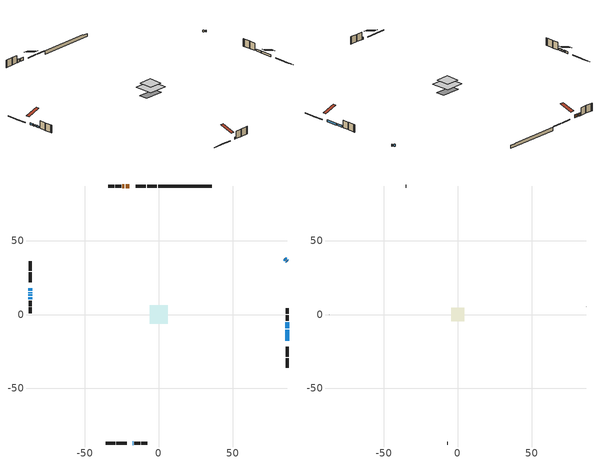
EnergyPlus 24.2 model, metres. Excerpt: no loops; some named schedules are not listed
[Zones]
conditioned space
 floor adiabatic (AdiabaticFloorConstruction): -6.18,-6.18 -6.18,6.18 6.18,6.18 6.18,-6.18 z2.9
 floor foundation (Slab1 construction): -6.27,-2.87 -6.27,2.87 6.27,2.87 6.27,-2.87 z-1.75
 wall outside (RimJoist1 construction): -1.42,87.11 -7.9,87.11 / -36.08,-87.11 -29.61,-87.11 / -87.11,36.08 -87.11,29.61 / 87.11,-36.08 87.11,-29.61 z0.46:0.76
 wall outside (RimJoist2 construction): -8.83,87.11 -15.68,87.11 / -28.68,-87.11 -21.82,-87.11 / -87.11,28.68 -87.11,21.82 / 87.11,-28.68 87.11,-21.82 z0.46:0.76
 wall outside (AdiabaticWallConstruction 1): -19.83,87.11 -22.37,87.11 / -23.3,87.11 -24.62,87.11 z0.46:2.49
 wall outside (AdiabaticWallConstruction): -87.11,17.67 -87.11,15.98 / 87.11,36.08 86.76,36.44 / -87.11,15.05 -87.11,14.51 / -17.67,-87.11 -17.4,-87.11 / 87.11,-17.67 87.11,-10.18 / -87.11,13.58 -87.11,12.65 / -87.11,11.73 -87.11,10.41 / 87.11,-9.26 87.11,-5.32 / 86.1,37.09 85.49,37.71 z0.46:1.68
 wall outside (Wall1 construction): -25.55,87.11 -29.35,87.11 / -16.47,-87.11 -12.67,-87.11 / -87.11,9.48 -87.11,5.68 / 87.11,-4.39 87.11,-0.58 z0.46:5.34
 wall outside (Wall2 construction): -30.28,87.11 -34.13,87.11 / -11.74,-87.11 -7.89,-87.11 / -87.11,4.75 -87.11,0.9 / 87.11,0.35 87.11,4.2 z0.46:5.34
 wall foundation (FoundationWall1 construction): -0.49,87.11,-1.75 -0.49,87.11,0.46 32.43,87.11,0.46 32.43,87.11,0.19 36.08,87.11,0.19 36.08,87.11,-1.75
 window (WindowConstruction): -87.11,17.67 -87.11,15.98 z0.46:1.68
 window (WindowConstruction 6): 87.11,36.08 86.76,36.44 z0.46:1.68
 window (WindowConstruction 7): -87.11,15.05 -87.11,14.51 z0.46:1.68
 window (WindowConstruction 8): -17.67,-87.11 -17.4,-87.11 z0.46:1.68
 window (WindowConstruction 1): 87.11,-17.67 87.11,-10.19 z0.46:1.68
 window (WindowConstruction 2): -87.11,13.58 -87.11,12.65 z0.46:1.68
 window (WindowConstruction 3): -87.11,11.73 -87.11,10.41 z0.46:1.68
 window (WindowConstruction 4): 87.11,-9.26 87.11,-5.32 z0.46:1.68
 window (WindowConstruction 5): 86.1,37.1 85.49,37.71 z0.46:1.68
 door (Door): -19.83,87.11 -22.37,87.11 z0.46:2.49
 door (Door 1): -23.3,87.11 -24.62,87.11 z0.46:2.49
 ceiling adiabatic (AdiabaticFloorConstruction): 6.18,-6.18 6.18,6.18 -6.18,6.18 -6.18,-6.18 z2.9
attic - vented
 floor to conditioned space (Floor1 construction Reversed): -4.46,-4.46 -4.46,4.46 4.46,4.46 4.46,-4.46 z5.34
 wall outside (Wall3 construction): -35.06,87.11 -35.15,87.11 / -6.96,-87.11 -6.87,-87.11 / -87.11,-0.03 -87.11,-0.12 / 87.11,5.12 87.11,5.22 z0.46:5.34
 roof outside (Roof1 construction): -18.91,87.11,5.34 -18.91,78.42,8.24 -16.61,78.42,8.24 -16.61,87.11,5.34; -18.6,-87.11,5.34 -18.6,-78.42,8.24 -20.89,-78.42,8.24 -20.89,-87.11,5.34; -87.11,18.6,5.34 -78.42,18.6,8.24 -78.42,20.89,8.24 -87.11,20.89,5.34; 87.11,-18.6,5.34 78.42,-18.6,8.24 78.42,-20.89,8.24 87.11,-20.89,5.34
[Building]
Building 1: Terrain=Suburbs
[Site:Location]
Saskatoon Intl AP_SK: Latitude {deg}=52.17; Longitude {deg}=-106.7; Time Zone {hr}=-6; Elevation {m}=504; Keep Site Location Information=Yes
[Site:GroundTemperature:Shallow]
-3.29371, -5.9198, -6.13011, -4.88389, 0.118965, 5.09852, 9.41553, 12.1502, 12.3826, 10.1583, 5.95142, 1.12462
[Site:WaterMainsTemperature]
Calculation Method=Schedule; Temperature Schedule=mains temperature schedule
[Material] Roughness=Rough; Thermal Absorptance=0.9
Name | Thickness {m} | Conductivity {W/m-K} | Density {kg/m3} | Specific Heat {J/kg-K} | Solar Absorptance | Visible Absorptance
asphalt or fiberglass shingles | 0.00635 | 0.162714 | 1121.4 | 1465.45 | 0.84 | 0.84
ceiling stud and cavity | 0.1397 | 0.1119 | 65.682 | 1177.47 | 0.7 | 0.7
concrete 4.0 in. | 0.1016 | 1.803125 | 2242.8 | 837.4 | 0.7 | 0.7
concrete 8.0 in. | 0.2032 | 1.803125 | 2242.8 | 837.4 | 0.7 | 0.7
door material | 0.04445 | 0.0451087 | 512.64 | 1214.23 | 0.7 | 0.7
door material 1 | 0.04445 | 0.188738 | 512.64 | 1214.23 | 0.7 | 0.7
exterior vertical ins | 0.00616447 | 0.029427 | 32.04 | 1214.23 | 0.7 | 0.7
floor covering | 0.0127 | 0.0433444 | 54.468 | 1339.84 | 0.6 | 0.6
floor rigid ins; wall rigid ins | 0.512978 | 0.029427 | 32.04 | 1214.23 | 0.7 | 0.7
floor stud and cavity | 0.1397 | 1.75129 | 37.0049 | 1207.88 | 0.7 | 0.7
furniture material conditioned space 1 | 0.1524 | 0.115458 | 640.8 | 1214.23 | 0.6 | 0.6
gypsum board | 0.0127 | 0.160291 | 801 | 837.4 | 0.6 | 0.6
gypsum board 1 | 0.0127 | 0.160291 | 801 | 837.4 | 0.7 | 0.7
osb sheathing 0.5 in. | 0.0127 | 0.115458 | 512.64 | 1214.23 | 0.7 | 0.7
osb sheathing 0.75 in. | 0.01905 | 0.115458 | 512.64 | 1214.23 | 0.7 | 0.7
osb sheathing 2.0 in. | 0.0508 | 0.115458 | 512.64 | 1214.23 | 0.7 | 0.7
rim joist stud and cavity | 0.0508 | 0.0495211 | 125.044 | 1163.47 | 0.6 | 0.6
rim joist stud and cavity 1 | 0.0508 | 0.271007 | 50.32683 | 1063.81 | 0.6 | 0.6
wall stud and cavity | 0.1397 | 0.114817 | 139.0536 | 1170.24 | 0.7 | 0.7
wall stud and cavity 1 | 0.1397 | 0.114486 | 139.0536 | 1170.24 | 0.7 | 0.7
wall stud and cavity 2 | 0.0889 | 6.1454 | 50.32683 | 1063.81 | 0.6 | 0.6
wall stud and cavity 3 | 0.0889 | 0.380278 | 52.3479 | 1209.89 | 0.7 | 0.7
wall stud and cavity 4 | 0.0889 | 0.391764 | 83.0341 | 1211.67 | 0.7 | 0.7
wood siding | 0.0254 | 0.102417 | 544.68 | 1172.36 | 0 | 0
wood siding 1 | 0.00254 | 0.102417 | 544.68 | 1172.36 | 0 | 0
wood siding 2; wood siding 3; wood siding 4 | 0.0254 | 0.102417 | 544.68 | 1172.36 | 0.7 | 0.7
[WindowMaterial:SimpleGlazingSystem]
Name | U-Factor {W/m2-K} | Solar Heat Gain Coefficient
WindowMaterial | 2.91168 | 0.67
WindowMaterial 1 | 2.87988 | 0.7
WindowMaterial 2 | 2.93496 | 0.65
WindowMaterial 3 | 2.91679 | 0.67
WindowMaterial 4 | 2.94007 | 0.65
WindowMaterial 5 | 2.969594 | 0.62
WindowMaterial 6 | 3.02467 | 0.56
[Construction]
AdiabaticFloorConstruction: floor stud and cavity, floor rigid ins, osb sheathing 0.75 in., floor covering
AdiabaticWallConstruction: wood siding 3, wall rigid ins, wall stud and cavity 3, gypsum board
AdiabaticWallConstruction 1: wood siding 4, wall rigid ins, wall stud and cavity 3, gypsum board
Door: door material
Door 1: door material 1
Floor1 construction Reversed: gypsum board, ceiling stud and cavity
FoundationWall1 construction: concrete 8.0 in., gypsum board 1
furniture construction conditioned space 1: furniture material conditioned space 1
PartitionWallConstruction: gypsum board, wall stud and cavity 4, gypsum board
RimJoist1 construction: wood siding 2, osb sheathing 2.0 in., rim joist stud and cavity
RimJoist2 construction: wood siding 2, rim joist stud and cavity 1
Roof1 construction: asphalt or fiberglass shingles
Slab1 construction: concrete 4.0 in.
Wall1 construction: wood siding, osb sheathing 0.5 in., wall stud and cavity, gypsum board
Wall2 construction: wood siding, osb sheathing 0.5 in., wall stud and cavity 1, gypsum board
Wall3 construction: wood siding 1, wall stud and cavity 2
WindowConstruction: WindowMaterial
WindowConstruction 1: WindowMaterial 1
WindowConstruction 2: WindowMaterial 2
WindowConstruction 3; WindowConstruction 4: WindowMaterial 3
WindowConstruction 5: WindowMaterial 4
WindowConstruction 6: WindowMaterial 5
WindowConstruction 7; WindowConstruction 8: WindowMaterial 6
[Zone] Multiplier=1; Part of Total Floor Area=Yes
Name | Volume {m3}
attic - vented | 37.5075
conditioned space | 562.8
[Space]
Name | Zone | Volume {m3}
attic - vented 1 | attic - vented | 37.5075
conditioned space 1 | conditioned space | 562.8
[ZoneInfiltration:EffectiveLeakageArea]
infil attic - vented 1: Zone or Space=attic - vented 1; Schedule=Always On Discrete; Effective Air Leakage Area {cm2}=2732.91; Stack Coefficient=0.000540691; Wind Coefficient=1.57107e-05
[ZoneMixing]
whole house fan mix: Zone or Space=attic - vented; Schedule=Always On Continuous; Design Flow Rate Calculation Method=Flow/Zone; Design Flow Rate {m3/s}=0; Source Zone or Space=conditioned space
[SurfaceProperty:ExposedFoundationPerimeter]
Slab1: Exposed Perimeter Calculation Method=TotalExposedPerimeter; Total Exposed Perimeter {m}=36.576
[InternalMass] Zone or ZoneList=conditioned space; Space or SpaceList=conditioned space 1
Name | Construction | Surface Area {m2}
furniture mass conditioned space 1 | furniture construction conditioned space 1 | 90.0401
partition wall mass | PartitionWallConstruction | 225.1
[Lights]
interior lighting: Zone or ZoneList or Space or SpaceList=conditioned space 1; Schedule=interior lighting schedule; Design Level Calculation Method=LightingLevel; Lighting Level {W}=343.2; Return Air Fraction=0; Fraction Radiant=0.6; Fraction Visible=0.2; Fraction Replaceable=1
[People]
occupants: Zone or ZoneList or Space or SpaceList=conditioned space 1; Number of People Schedule=occupants schedule; Number of People Calculation Method=People; Number of People=3; Fraction Radiant=0.314171; Sensible Heat Fraction=0.56303; Activity Level Schedule=occupants activity schedule; Carbon Dioxide Generation Rate {m3/s-W}=0; Enable ASHRAE 55 Comfort Warnings=No; Mean Radiant Temperature Calculation Type=EnclosureAveraged
[ElectricEquipment] Zone or ZoneList or Space or SpaceList=conditioned space 1; Design Level Calculation Method=EquipmentLevel
Name | Schedule | Design Level {W} | Fraction Latent | Fraction Radiant | Fraction Lost
clothes dryer | clothes dryer schedule | 140.772 | 0.015 | 0.081 | 0.85
clothes washer | clothes washer schedule | 32.1985 | 0.03 | 0.162 | 0.7
cooking range | cooking range schedule | 215.147 | 0.08 | 0.432 | 0.2
dishwasher | dishwasher schedule | 66.8632 | 0.3 | 0.18 | 0.4
fridge | fridge schedule | 72.9452 | 0 | 0.6 | 0
mech vent house fan | mech vent house fan schedule | 0 | 0 | 0 | 1
mech vent house fan cfis | mech vent house fan cfis schedule | 0 | 0 | 0 | 0
misc plug loads | misc plug loads schedule | 494.7 | 0.045 | 0.513 | 0.1
whole house fan | Always On Discrete | 0 | 0 | 0 | 1
[OtherEquipment] Zone or ZoneList or Space or SpaceList=conditioned space 1; Design Level Calculation Method=EquipmentLevel
Name | Fuel Type | Schedule | Design Level {W} | Fraction Latent | Fraction Radiant | Fraction Lost
clothes dryer 1 | Electricity | clothes dryer schedule | 0 | 0.015 | 0.081 | 0.85
cooking range 1 | Electricity | cooking range schedule | 0 | 0.08 | 0.432 | 0.2
general water use latent | None | general water use schedule | 62.594 | 1 | 0 | 0
general water use sensible | None | general water use schedule | -61.6891 | 0 | 0.6 | 0
mech vent house fan latent load | None | Always On Discrete | 0 | 1 | 0 | 0
mech vent house fan sensible load | None | Always On Discrete | 0 | 0 | 0 | 0
water heater energy adjustment1 | NaturalGas | Always On Discrete | 0.01 | 0 | 0 | 1
[ZoneInfiltration:DesignFlowRate] Zone or ZoneList or Space or SpaceList=conditioned space 1; Schedule=Always On Discrete; Design Flow Rate Calculation Method=Flow/Zone; Design Flow Rate {m3/s}=0
infil flow; natural vent flow; whole house fan flow
[AvailabilityManager:Scheduled]
furnace airloop Availability Manager: Schedule=Always On Discrete
[Foundation:Kiva]
Foundation Kiva 1: Initial Indoor Air Temperature {C}=21; Wall Height Above Grade {m}=0.460004; Wall Depth Below Slab {m}=0.2032; Custom Block Material Name 1=exterior vertical ins; Custom Block Depth 1 {m}=2.21001; Custom Block X Position 1 {m}=0.2159; Custom Block Z Position 1 {m}=0
[Foundation:Kiva:Settings]
Soil Conductivity {W/m-K}=0.849921; Soil Density {kg/m3}=1842.3; Soil Specific Heat {J/kg-K}=418.7; Ground Solar Absorptivity=0.9; Ground Thermal Absorptivity=0.9; Ground Surface Roughness {m}=0.03; Far-Field Width {m}=40; Deep-Ground Boundary Condition=ZeroFlux; Deep-Ground Depth {m}=40; Minimum Cell Dimension {m}=0.2; Maximum Cell Growth Coefficient=3; Simulation Timestep=Timestep
[Exterior:Lights]
exterior lighting: Schedule=exterior lighting schedule; Design Level {W}=75.6
[EnergyManagementSystem:GlobalVariable]
furnace_airloop_Fan_RTF
infil_program_Qfan
infil_program_Qinf
natural_vent_program_Qnv
natural_vent_program_Qwhf
[EnergyManagementSystem:Sensor]
Name | Output:Variable or Output:Meter Index Key | Output:Variable or Output:Meter
airflow_gain | infil flow | Infiltration Sensible Heat Gain Energy
airflow_gain_1 | natural vent flow | Infiltration Sensible Heat Gain Energy
airflow_gain_2 | whole house fan flow | Infiltration Sensible Heat Gain Energy
airflow_loss | infil flow | Infiltration Sensible Heat Loss Energy
airflow_loss_1 | natural vent flow | Infiltration Sensible Heat Loss Energy
airflow_loss_2 | whole house fan flow | Infiltration Sensible Heat Loss Energy
clg_load_cond |  | Cooling:EnergyTransfer:Zone:CONDITIONED SPACE
clg_sp_s; clg_sp_s_1 | cooling setpoint | Schedule Value
clothes_dryer_exhaust_0_sch_s | clothes dryer exhaust 0 schedule | Schedule Value
cool_season | cooling season schedule | Schedule Value
htg_load_cond |  | Heating:EnergyTransfer:Zone:CONDITIONED SPACE
htg_sp_s; htg_sp_s_1 | heating setpoint | Schedule Value
ig_ee_conv | clothes dryer | Electric Equipment Convective Heating Energy
ig_ee_conv_2 | cooking range | Electric Equipment Convective Heating Energy
ig_ee_conv_4 | fridge | Electric Equipment Convective Heating Energy
ig_ee_conv_5 | misc plug loads | Electric Equipment Convective Heating Energy
ig_ee_conv_6 | whole house fan | Electric Equipment Convective Heating Energy
ig_ee_rad | clothes dryer | Electric Equipment Radiant Heating Energy
ig_ee_rad_2 | cooking range | Electric Equipment Radiant Heating Energy
ig_ee_rad_4 | fridge | Electric Equipment Radiant Heating Energy
ig_ee_rad_5 | misc plug loads | Electric Equipment Radiant Heating Energy
ig_ee_rad_6 | whole house fan | Electric Equipment Radiant Heating Energy
ig_lgt_conv | interior lighting | Lights Convective Heating Energy
ig_lgt_rad | interior lighting | Lights Radiant Heating Energy
ig_lgt_vis | interior lighting | Lights Visible Radiation Heating Energy
ig_oe_conv | clothes dryer 1 | Other Equipment Convective Heating Energy
ig_oe_conv_1 | cooking range 1 | Other Equipment Convective Heating Energy
ig_oe_conv_2 | general water use latent | Other Equipment Convective Heating Energy
ig_oe_conv_3 | general water use sensible | Other Equipment Convective Heating Energy
ig_oe_conv_4 | water heater energy adjustment1 | Other Equipment Convective Heating Energy
ig_oe_rad | clothes dryer 1 | Other Equipment Radiant Heating Energy
ig_oe_rad_1 | cooking range 1 | Other Equipment Radiant Heating Energy
ig_oe_rad_2 | general water use latent | Other Equipment Radiant Heating Energy
ig_oe_rad_3 | general water use sensible | Other Equipment Radiant Heating Energy
ig_oe_rad_4 | water heater energy adjustment1 | Other Equipment Radiant Heating Energy
ig_ppl_conv | occupants | People Convective Heating Energy
ig_ppl_rad | occupants | People Radiant Heating Energy
im_conv | furniture mass conditioned space 1 | Surface Inside Face Convection Heat Gain Energy
im_conv_1 | partition wall mass | Surface Inside Face Convection Heat Gain Energy
im_ig | furniture mass conditioned space 1 | Surface Inside Face Internal Gains Radiation Heat Gain Energy
im_ig_1 | partition wall mass | Surface Inside Face Internal Gains Radiation Heat Gain Energy
im_lgt | furniture mass conditioned space 1 | Surface Inside Face Lights Radiation Heat Gain Energy
im_lgt_1 | partition wall mass | Surface Inside Face Lights Radiation Heat Gain Energy
im_sol | furniture mass conditioned space 1 | Surface Inside Face Solar Radiation Heat Gain Energy
im_sol_1 | partition wall mass | Surface Inside Face Solar Radiation Heat Gain Energy
im_surf | furniture mass conditioned space 1 | Surface Inside Face Net Surface Thermal Radiation Heat Gain Energy
im_surf_1 | partition wall mass | Surface Inside Face Net Surface Thermal Radiation Heat Gain Energy
mv_conv | mech vent house fan | Electric Equipment Convective Heating Energy
mv_conv_1 | mech vent house fan cfis | Electric Equipment Convective Heating Energy
mv_conv_2 | mech vent house fan latent load | Other Equipment Convective Heating Energy
mv_conv_3 | mech vent house fan sensible load | Other Equipment Convective Heating Energy
mv_rad | mech vent house fan | Electric Equipment Radiant Heating Energy
mv_rad_1 | mech vent house fan cfis | Electric Equipment Radiant Heating Energy
mv_rad_2 | mech vent house fan latent load | Other Equipment Radiant Heating Energy
mv_rad_3 | mech vent house fan sensible load | Other Equipment Radiant Heating Energy
natural_vent_s | natural vent schedule | Schedule Value
out_pb_s |  | Site Outdoor Air Barometric Pressure
out_wt_s |  | Site Outdoor Air Humidity Ratio
site_vw_s |  | Site Wind Speed
ss_back_out | Window1 | Surface Window Shortwave from Zone Back Out Window Heat Transfer Rate
ss_back_out_1 | Window10 | Surface Window Shortwave from Zone Back Out Window Heat Transfer Rate
ss_back_out_2 | Window11 | Surface Window Shortwave from Zone Back Out Window Heat Transfer Rate
ss_back_out_3 | Window13 | Surface Window Shortwave from Zone Back Out Window Heat Transfer Rate
ss_back_out_4 | Window2 | Surface Window Shortwave from Zone Back Out Window Heat Transfer Rate
ss_back_out_5 | Window4 | Surface Window Shortwave from Zone Back Out Window Heat Transfer Rate
ss_back_out_6 | Window5 | Surface Window Shortwave from Zone Back Out Window Heat Transfer Rate
ss_back_out_7 | Window6 | Surface Window Shortwave from Zone Back Out Window Heat Transfer Rate
ss_back_out_8 | Window9 | Surface Window Shortwave from Zone Back Out Window Heat Transfer Rate
ss_conv | Door1 | Surface Inside Face Convection Heat Gain Energy
ss_conv_1 | Door2 | Surface Inside Face Convection Heat Gain Energy
ss_conv_10 | Window9 | Surface Inside Face Convection Heat Gain Energy
ss_conv_2 | Window1 | Surface Inside Face Convection Heat Gain Energy
ss_conv_3 | Window10 | Surface Inside Face Convection Heat Gain Energy
ss_conv_4 | Window11 | Surface Inside Face Convection Heat Gain Energy
ss_conv_5 | Window13 | Surface Inside Face Convection Heat Gain Energy
ss_conv_6 | Window2 | Surface Inside Face Convection Heat Gain Energy
ss_conv_7 | Window4 | Surface Inside Face Convection Heat Gain Energy
ss_conv_8 | Window5 | Surface Inside Face Convection Heat Gain Energy
ss_conv_9 | Window6 | Surface Inside Face Convection Heat Gain Energy
ss_ig | Door1 | Surface Inside Face Internal Gains Radiation Heat Gain Energy
ss_ig_1 | Door2 | Surface Inside Face Internal Gains Radiation Heat Gain Energy
ss_ig_10 | Window9 | Surface Inside Face Internal Gains Radiation Heat Gain Energy
ss_ig_2 | Window1 | Surface Inside Face Internal Gains Radiation Heat Gain Energy
ss_ig_3 | Window10 | Surface Inside Face Internal Gains Radiation Heat Gain Energy
ss_ig_4 | Window11 | Surface Inside Face Internal Gains Radiation Heat Gain Energy
ss_ig_5 | Window13 | Surface Inside Face Internal Gains Radiation Heat Gain Energy
ss_ig_6 | Window2 | Surface Inside Face Internal Gains Radiation Heat Gain Energy
ss_ig_7 | Window4 | Surface Inside Face Internal Gains Radiation Heat Gain Energy
ss_ig_8 | Window5 | Surface Inside Face Internal Gains Radiation Heat Gain Energy
ss_ig_9 | Window6 | Surface Inside Face Internal Gains Radiation Heat Gain Energy
ss_lgt | Door1 | Surface Inside Face Lights Radiation Heat Gain Energy
ss_lgt_1 | Door2 | Surface Inside Face Lights Radiation Heat Gain Energy
ss_sol | Door1 | Surface Inside Face Solar Radiation Heat Gain Energy
ss_sol_1 | Door2 | Surface Inside Face Solar Radiation Heat Gain Energy
ss_surf | Door1 | Surface Inside Face Net Surface Thermal Radiation Heat Gain Energy
ss_surf_1 | Door2 | Surface Inside Face Net Surface Thermal Radiation Heat Gain Energy
ss_surf_10 | Window9 | Surface Inside Face Net Surface Thermal Radiation Heat Gain Energy
ss_surf_2 | Window1 | Surface Inside Face Net Surface Thermal Radiation Heat Gain Energy
ss_surf_3 | Window10 | Surface Inside Face Net Surface Thermal Radiation Heat Gain Energy
ss_surf_4 | Window11 | Surface Inside Face Net Surface Thermal Radiation Heat Gain Energy
ss_surf_5 | Window13 | Surface Inside Face Net Surface Thermal Radiation Heat Gain Energy
ss_surf_6 | Window2 | Surface Inside Face Net Surface Thermal Radiation Heat Gain Energy
ss_surf_7 | Window4 | Surface Inside Face Net Surface Thermal Radiation Heat Gain Energy
ss_surf_8 | Window5 | Surface Inside Face Net Surface Thermal Radiation Heat Gain Energy
ss_surf_9 | Window6 | Surface Inside Face Net Surface Thermal Radiation Heat Gain Energy
ss_trans_in | Window1 | Surface Window Transmitted Solar Radiation Rate
ss_trans_in_1 | Window10 | Surface Window Transmitted Solar Radiation Rate
ss_trans_in_2 | Window11 | Surface Window Transmitted Solar Radiation Rate
ss_trans_in_3 | Window13 | Surface Window Transmitted Solar Radiation Rate
ss_trans_in_4 | Window2 | Surface Window Transmitted Solar Radiation Rate
ss_trans_in_5 | Window4 | Surface Window Transmitted Solar Radiation Rate
ss_trans_in_6 | Window5 | Surface Window Transmitted Solar Radiation Rate
ss_trans_in_7 | Window6 | Surface Window Transmitted Solar Radiation Rate
ss_trans_in_8 | Window9 | Surface Window Transmitted Solar Radiation Rate
ss_trans_out | Window1 | Surface Inside Face Initial Transmitted Diffuse Transmitted Out Window Solar Radiation Rate
ss_trans_out_1 | Window10 | Surface Inside Face Initial Transmitted Diffuse Transmitted Out Window Solar Radiation Rate
ss_trans_out_2 | Window11 | Surface Inside Face Initial Transmitted Diffuse Transmitted Out Window Solar Radiation Rate
ss_trans_out_3 | Window13 | Surface Inside Face Initial Transmitted Diffuse Transmitted Out Window Solar Radiation Rate
ss_trans_out_4 | Window2 | Surface Inside Face Initial Transmitted Diffuse Transmitted Out Window Solar Radiation Rate
ss_trans_out_5 | Window4 | Surface Inside Face Initial Transmitted Diffuse Transmitted Out Window Solar Radiation Rate
ss_trans_out_6 | Window5 | Surface Inside Face Initial Transmitted Diffuse Transmitted Out Window Solar Radiation Rate
ss_trans_out_7 | Window6 | Surface Inside Face Initial Transmitted Diffuse Transmitted Out Window Solar Radiation Rate
ss_trans_out_8 | Window9 | Surface Inside Face Initial Transmitted Diffuse Transmitted Out Window Solar Radiation Rate
s_conv | Floor1 | Surface Inside Face Convection Heat Gain Energy
s_conv_1 | FoundationWall1 | Surface Inside Face Convection Heat Gain Energy
s_conv_10 | RimJoist2:270 | Surface Inside Face Convection Heat Gain Energy
s_conv_11 | RimJoist2:90 | Surface Inside Face Convection Heat Gain Energy
s_conv_12 | Slab1 | Surface Inside Face Convection Heat Gain Energy
s_conv_13 | Wall1:0 | Surface Inside Face Convection Heat Gain Energy
s_conv_14 | Wall1:180 | Surface Inside Face Convection Heat Gain Energy
s_conv_15 | Wall1:270 | Surface Inside Face Convection Heat Gain Energy
s_conv_16 | Wall1:90 | Surface Inside Face Convection Heat Gain Energy
s_conv_17 | Wall2:0 | Surface Inside Face Convection Heat Gain Energy
s_conv_18 | Wall2:180 | Surface Inside Face Convection Heat Gain Energy
s_conv_19 | Wall2:270 | Surface Inside Face Convection Heat Gain Energy
s_conv_2 | inferred conditioned ceiling | Surface Inside Face Convection Heat Gain Energy
s_conv_20 | Wall2:90 | Surface Inside Face Convection Heat Gain Energy
s_conv_3 | inferred conditioned floor | Surface Inside Face Convection Heat Gain Energy
s_conv_4 | RimJoist1:0 | Surface Inside Face Convection Heat Gain Energy
s_conv_5 | RimJoist1:180 | Surface Inside Face Convection Heat Gain Energy
s_conv_6 | RimJoist1:270 | Surface Inside Face Convection Heat Gain Energy
s_conv_7 | RimJoist1:90 | Surface Inside Face Convection Heat Gain Energy
s_conv_8 | RimJoist2:0 | Surface Inside Face Convection Heat Gain Energy
s_conv_9 | RimJoist2:180 | Surface Inside Face Convection Heat Gain Energy
s_ig | Floor1 | Surface Inside Face Internal Gains Radiation Heat Gain Energy
s_ig_1 | FoundationWall1 | Surface Inside Face Internal Gains Radiation Heat Gain Energy
s_ig_10 | RimJoist2:270 | Surface Inside Face Internal Gains Radiation Heat Gain Energy
s_ig_11 | RimJoist2:90 | Surface Inside Face Internal Gains Radiation Heat Gain Energy
s_ig_12 | Slab1 | Surface Inside Face Internal Gains Radiation Heat Gain Energy
s_ig_13 | Wall1:0 | Surface Inside Face Internal Gains Radiation Heat Gain Energy
s_ig_14 | Wall1:180 | Surface Inside Face Internal Gains Radiation Heat Gain Energy
s_ig_15 | Wall1:270 | Surface Inside Face Internal Gains Radiation Heat Gain Energy
s_ig_16 | Wall1:90 | Surface Inside Face Internal Gains Radiation Heat Gain Energy
s_ig_17 | Wall2:0 | Surface Inside Face Internal Gains Radiation Heat Gain Energy
s_ig_18 | Wall2:180 | Surface Inside Face Internal Gains Radiation Heat Gain Energy
s_ig_19 | Wall2:270 | Surface Inside Face Internal Gains Radiation Heat Gain Energy
s_ig_2 | inferred conditioned ceiling | Surface Inside Face Internal Gains Radiation Heat Gain Energy
s_ig_20 | Wall2:90 | Surface Inside Face Internal Gains Radiation Heat Gain Energy
s_ig_3 | inferred conditioned floor | Surface Inside Face Internal Gains Radiation Heat Gain Energy
s_ig_4 | RimJoist1:0 | Surface Inside Face Internal Gains Radiation Heat Gain Energy
s_ig_5 | RimJoist1:180 | Surface Inside Face Internal Gains Radiation Heat Gain Energy
s_ig_6 | RimJoist1:270 | Surface Inside Face Internal Gains Radiation Heat Gain Energy
s_ig_7 | RimJoist1:90 | Surface Inside Face Internal Gains Radiation Heat Gain Energy
s_ig_8 | RimJoist2:0 | Surface Inside Face Internal Gains Radiation Heat Gain Energy
s_ig_9 | RimJoist2:180 | Surface Inside Face Internal Gains Radiation Heat Gain Energy
s_lgt | Floor1 | Surface Inside Face Lights Radiation Heat Gain Energy
s_lgt_1 | FoundationWall1 | Surface Inside Face Lights Radiation Heat Gain Energy
s_lgt_10 | RimJoist2:270 | Surface Inside Face Lights Radiation Heat Gain Energy
s_lgt_11 | RimJoist2:90 | Surface Inside Face Lights Radiation Heat Gain Energy
s_lgt_12 | Slab1 | Surface Inside Face Lights Radiation Heat Gain Energy
s_lgt_13 | Wall1:0 | Surface Inside Face Lights Radiation Heat Gain Energy
s_lgt_14 | Wall1:180 | Surface Inside Face Lights Radiation Heat Gain Energy
s_lgt_15 | Wall1:270 | Surface Inside Face Lights Radiation Heat Gain Energy
s_lgt_16 | Wall1:90 | Surface Inside Face Lights Radiation Heat Gain Energy
s_lgt_17 | Wall2:0 | Surface Inside Face Lights Radiation Heat Gain Energy
s_lgt_18 | Wall2:180 | Surface Inside Face Lights Radiation Heat Gain Energy
